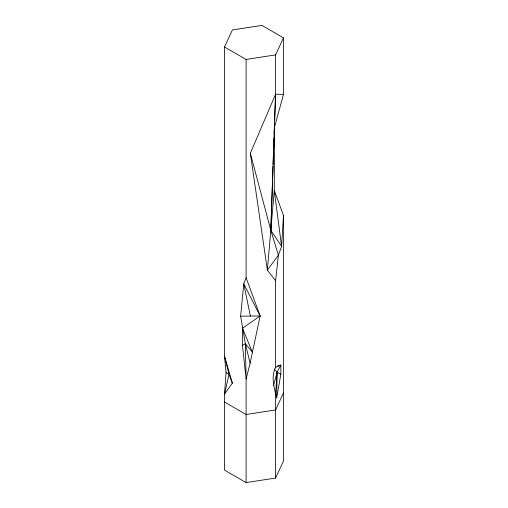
<?xml version="1.0" encoding="UTF-8"?>
<svg xmlns="http://www.w3.org/2000/svg" width="508" height="508" viewBox="0 0 508 508"><rect width="100%" height="100%" fill="white"/><g stroke="black" fill="none" stroke-linecap="round" stroke-linejoin="round"><path stroke-width="0.76" d="M274.466 123.285L274.282 190.475L283.489 215.424L281.591 246.367L278.378 255.219L275.59 280.714L275.59 367.405C270.707 376.885 274.326 388.15 276.644 397.98L277.139 372.11L280.861 365.055L277.12 366.166M275.59 280.714L267.367 270.123L278.378 255.219L270.827 230.302L272.485 181.134M272.542 179.546L272.993 166.065M273.05 164.478L273.475 151.79M273.558 149.409L273.958 137.516M274.066 134.341L274.282 127.997L283.489 94.336L283.489 37.865L261.899 25.4L232.41 29.959L224.511 46.99L224.511 356.286L226.066 372.586L224.511 394.208L224.511 470.135L246.101 482.6L275.59 478.041L283.489 461.01L283.489 215.424M283.489 94.336L275.59 94.234L250.33 153.27L267.367 270.123L274.282 190.475L281.591 246.367L270.827 230.302L275.59 94.234L275.59 54.889L283.489 37.865M274.587 120.148L275.59 94.234M246.101 482.6L246.101 379.038L250.114 363.169L245.351 343.738L240.633 316.186L243.77 283.801L246.101 277.73L246.101 59.455L224.511 46.99M276.644 397.98L280.861 374.263L280.861 365.055L275.59 367.405M250.114 363.169L260.128 315.976L246.101 277.73M273.59 385.369L277.139 372.11L274.136 369.037M283.489 392.906L275.59 409.931L246.101 414.496L224.511 402.031M232.346 383.115L224.511 394.208L229.044 374.307L224.511 356.286L232.346 383.115L229.044 374.307L226.066 372.586M242.462 345.408L245.351 343.738L246.101 379.038L242.462 345.408L242.462 328.219L260.128 315.976L243.77 283.801L250.381 316.084M246.101 59.455L275.59 54.889M240.633 316.186L260.128 315.976M280.861 374.263L277.139 372.11L275.59 393.484L275.59 478.041M245.351 343.738L252.432 352.247L242.462 328.219M250.33 153.27L270.827 230.302"/></g></svg>
